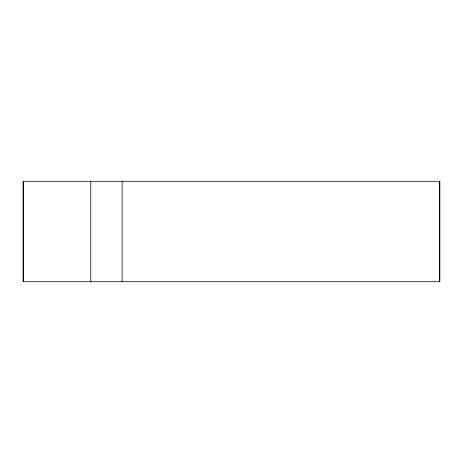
<?xml version="1.0" encoding="UTF-8"?>
<svg xmlns="http://www.w3.org/2000/svg" width="463" height="463" viewBox="0 0 463 463"><rect width="100%" height="100%" fill="white"/><g stroke="black" fill="none" stroke-linecap="round" stroke-linejoin="round"><path stroke-width="0.69" d="M439.601 181.276L439.601 281.724M122.099 181.276L122.099 281.724M90.771 181.276L90.771 281.724M23.248 181.276L23.248 281.724M439.85 181.276L23.15 181.276L23.15 281.724L439.85 281.724L439.85 181.276"/></g></svg>
